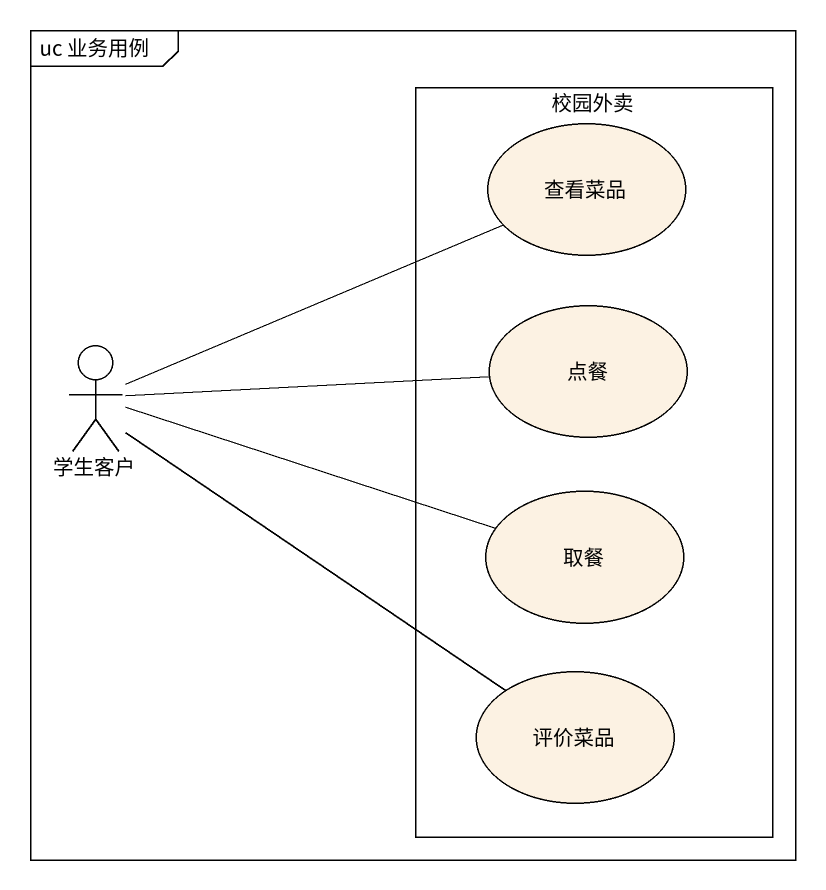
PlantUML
@startuml
mainframe uc 业务用例
rectangle 校园外卖 {
  usecase 查看菜品
  usecase 点餐
  usecase 取餐
  usecase 评价菜品
}
actor 学生客户
学生客户 -right- 查看菜品
学生客户 -right- 点餐
学生客户 -right- 取餐
学生客户 -- 评价菜品
@enduml
